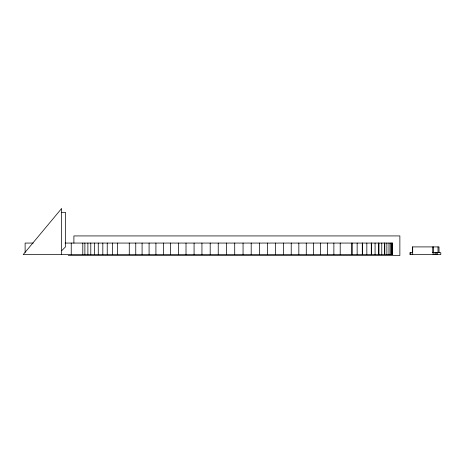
<?xml version="1.0" encoding="UTF-8"?>
<svg xmlns="http://www.w3.org/2000/svg" width="464" height="464" viewBox="0 0 464 464"><rect width="100%" height="100%" fill="white"/><g stroke="black" fill="none" stroke-linecap="round" stroke-linejoin="round"><path stroke-width="0.7" d="M61.631 250.751L65.476 246.906L65.476 212.321L61.631 212.321M33.234 243.066L25.12 243.066L25.12 252.433M65.082 243.066L392.44 243.066L392.44 254.597L23.2 254.591L61.631 208.475L61.631 254.597M412.693 252.671L409.932 252.671L409.932 254.597L440.8 254.597L440.8 252.671L432.349 252.671M68.249 255.525L399.869 255.525L399.869 235.927L73.898 235.927L73.898 243.13M439.008 252.671L439.008 246.906L412.432 246.906L412.432 252.671M438.01 246.906L438.01 252.671M437.25 252.671L437.25 254.597M436.131 252.671L436.131 254.597M435.046 252.671L435.046 254.597M433.127 246.906L433.127 254.597M432.929 246.906L432.929 252.671M412.693 246.906L412.693 254.597M410.785 252.671L410.785 254.597M392.428 243.066L392.428 254.597M392.016 243.066L392.016 254.597M391.575 243.066L391.57 254.597M390.294 243.066L390.294 254.597M389.006 243.066L388.977 254.597M386.866 243.066L386.866 254.597M384.749 243.066L384.749 254.597M384.697 243.066L384.697 254.597M381.773 243.066L381.773 254.597M378.844 243.066L378.844 254.597M378.775 243.066L378.775 254.597M375.074 243.066L375.074 254.597M371.362 243.066L371.362 254.597M371.275 243.066L371.275 254.597M366.833 243.066L366.833 254.597M362.39 243.066L362.39 254.597M362.28 243.066L362.28 254.597M357.152 243.066L357.152 254.597M352.014 243.066L352.014 254.597M351.886 243.066L351.886 254.597M340.211 243.066L340.211 254.597M333.871 243.066L333.871 254.597M327.387 243.066L327.387 254.597M320.543 243.066L320.543 254.597M313.542 243.066L313.542 254.597M306.275 243.066L306.275 254.597M298.833 243.066L298.833 254.597M291.224 243.066L291.224 254.597M283.429 243.066L283.429 254.597M275.552 243.066L275.552 254.597M267.49 243.066L267.49 254.597M259.44 243.066L259.44 254.597M251.192 243.066L251.192 254.597M243.055 243.066L243.055 254.597M234.714 243.066L234.714 254.597M226.577 243.066L226.577 254.597M218.237 243.066L218.237 254.597M210.192 243.066L210.192 254.597M201.944 243.066L201.944 254.597M194.074 243.066L194.074 254.597M186.012 243.066L186.012 254.597M178.408 243.066L178.408 254.597M170.613 243.066L170.613 254.597M163.357 243.066L163.357 254.597M155.916 243.066L155.916 254.597M149.089 243.066L149.089 254.597M142.083 243.066L142.083 254.597M135.761 243.066L135.761 254.597M129.27 243.066L129.27 254.597M117.612 243.066L117.612 254.597M112.491 243.066L112.491 254.597M107.236 243.066L107.236 254.597M102.822 243.066L102.822 254.597M98.269 243.066L98.269 254.597M94.581 243.066L94.581 254.597M90.787 243.066L90.787 254.597M87.882 243.066L87.882 254.597M84.883 243.066L84.883 254.597M82.789 243.066L82.789 254.597M71.241 243.066L71.241 254.597"/></g></svg>
